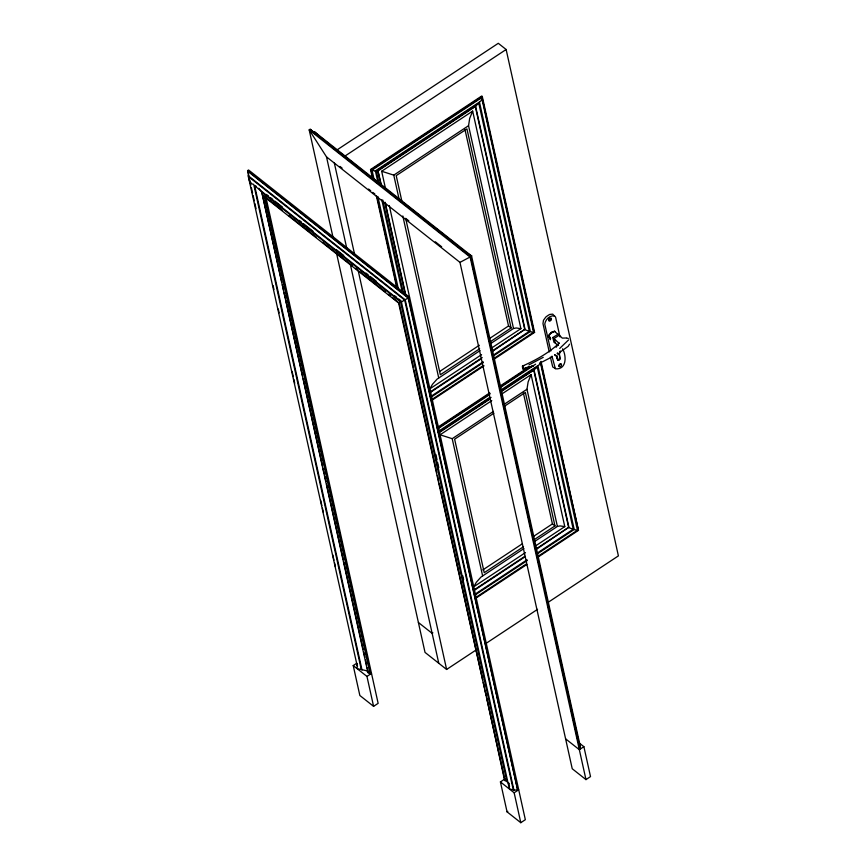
<?xml version="1.0" encoding="UTF-8"?>
<svg xmlns="http://www.w3.org/2000/svg" width="866" height="866" viewBox="0 0 866 866"><rect width="100%" height="100%" fill="white"/><g stroke="black" fill="none" stroke-linecap="round" stroke-linejoin="round"><path stroke-width="1.3" d="M528.845 367.368L533.478 365.972L523.107 368.927L522.501 366.069C535.686 360.213 548.957 352.917 559.339 343.023M561.255 364.997L561.265 364.651A1.407 0.888 -51.7 0 0 560.464 364.066L559.826 364.37A1.407 0.888 -51.7 0 0 559.046 365.69L559.631 366.513A1.407 0.888 -51.7 0 0 560.053 366.448M529.039 366.654L523.107 368.927L523.183 367.823M560.096 351.174L559.934 352.202A3.507 2.23 -51.7 0 1 559.393 353.36L559.837 358.73M490.069 343.986L513.506 328.485L468.549 125.7L469.697 118.371L472.663 111.097L520.899 328.647L491.693 347.959M535.069 541.196L557.39 526.431L526.972 389.245L528.13 381.928L531.096 374.642L564.784 526.604L535.578 545.905M549.845 337.946L549.141 337.101L549.39 334.806L551.112 332.501L553.839 331.938M560.334 351.26L559.187 354.183L560.15 358.838L559.544 359.769L557.715 359.953L556.091 355.536A3.507 2.23 -51.7 0 1 555.247 355.298L554.727 354.714M401.337 301.985L409.51 297.2L248.564 169.996L247.6 170.624L408.546 297.839L517.749 790.409L408.146 298.045L248.293 171.695L248.694 178.786L249.938 181.644L252.017 183.96L253.716 184.361L361.263 669.483L366.773 670.814L368.364 673.12L370.745 673.921L265.126 197.459L264.292 196.181L370.096 673.402M367.888 672.427L261.824 192.328L258.826 188.301M522.458 367.444L522.501 366.069L524.027 365.593M540.395 362.54L577.481 530.49L574.212 529.472L537.883 365.593L538.879 365.203L540.243 362.508M486.746 698.191L504.618 780.504L506.827 781.478L508.959 783.784M508.613 782.68L509.489 786.631L509.024 787.735L509.922 789.056L513.928 790.149L517.197 789.976M357.073 663.811L357.182 664.742M549.141 337.101L549.185 334.882L551.014 333.042L554.489 331.191L555.16 331.559M559.717 359.011L559.1 359.715M569.525 344.181L568.161 346.346L560.475 351.856M579.733 746.752L580.274 746.275L471.569 255.957L314.466 131.784L313.178 131.719L310.158 129.272L309.194 129.9L333.204 238.193M556.145 347.288L558.938 343.196L552.8 337.524L553.98 342.276L558.483 345.447M558.851 359.487L559.468 358.795M471.104 256L471.656 255.773L470.693 256.682L449.519 239.958M552.8 337.524L558.191 334.211L562.305 338.119L566.494 337.978M559.717 348.424L568.572 339.905M477.956 103.584L475.607 106.377L378.225 170.764L376.353 170.764L378.994 182.921M480.024 350.622L437.081 379.124L432.448 384.331L429.904 388.812L481.583 354.649M523.908 548.568L480.966 577.07L476.332 582.277L473.789 586.758L525.467 552.595M471.007 256.336L471.569 255.957L466.817 252.883M336.603 150.197L498.286 43.3L506.134 49.503L618.4 555.885L547.669 602.649M344.462 156.4L506.134 49.503M372.293 177.422L370.54 169.509L481.691 96.018L482.275 96.483L534.582 332.414L494.161 359.13M373.17 179.197L371.124 169.974L482.275 96.483M374.08 179.392L372.034 170.169L481.669 97.674L533.597 332.533L530.328 331.526L479.461 102.047L481.355 100.478L481.669 97.674M479.461 102.047L375.379 170.862L378.009 182.726M376.364 171.067L478.801 103.335L529.342 331.321L493.328 355.136M378.951 169.714L408.048 150.468M410.289 148.995L415.886 145.293M418.126 143.81L453.946 120.125M456.187 118.642L461.784 114.951M464.024 113.468L469.621 109.766M471.862 108.282L475.607 106.377L525.132 329.762L529.342 331.321M385.467 188.398L381.668 171.251L472.663 111.097M381.668 171.251L393.77 175.138L468.549 125.7M440.036 371.243L479.331 345.263M489.442 338.584L508.526 325.962L464.966 129.499M479.634 348.76L440.339 374.751L405.851 219.163M490.87 341.345L511.081 327.976L466.936 128.882L396.206 175.646L401.759 200.696M429.59 392.352L482.2 357.571M492.278 350.914L524.742 329.448L475.218 106.063M429.98 392.666L481.474 358.621M492.667 351.217L524.742 329.448M430.283 396.823L483.196 361.836M430.727 397.386L483.325 362.605M493.404 355.948L530.328 331.526M431.863 399.529L482.21 366.242M493.577 358.665L533.997 331.949L534.582 332.414M431.29 400.709L484.062 365.82M437.947 427.122L489.593 392.969M499.693 386.29L528.888 366.989M437.417 428.324L490.178 393.435M500.288 386.756L531.724 365.972M438.293 428.529L489.755 394.506M499.823 387.849L535.621 364.185M438.283 431.452L489.755 397.407M500.949 390.014L537.883 365.593M438.164 432.383L491.076 397.397M501.208 390.696L537.234 366.881L573.227 529.267L537.212 553.093M440.729 431.041L463.126 416.243M465.356 414.76L469.837 411.794M473.193 409.575L489.983 398.479M502.302 390.339L516.85 380.715M520.206 378.496L534.041 369.923L569.016 527.708L573.227 529.267M438.889 432.827L490.383 398.793M500.451 392.125L534.041 369.923L537.234 366.881M491.769 400.633L440.101 434.797L452.204 438.694L482.611 575.868M501.879 393.954L531.096 374.642M452.204 438.694L493.49 411.382M504.651 404.011L526.972 389.245M493.923 413.212L454.628 439.192L484.224 572.697L523.519 546.717M504.034 406.533L525.359 392.428L554.965 525.933L533.629 540.038M482.795 569.936L522.09 543.956M533.326 536.53L552.411 523.908L523.389 393.034M504.867 779.93L398.587 302.948L265.126 197.459L265.873 196.961L378.139 703.344L373.592 706.353L359.855 695.495L353.22 665.564L356.803 663.194M474.59 589.562L524.969 556.264M536.162 548.86L568.626 527.394L533.64 369.609M473.864 590.612L525.359 556.567M536.552 549.174L568.626 527.394M475.293 594.022L527.08 559.782M474.611 595.332L527.21 560.551M537.288 553.894L574.212 529.472M475.748 597.486L526.236 564.037M538.403 556.059L577.557 530.165M476.3 597.908L526.82 564.502M538.046 557.087L578.466 530.36L541.001 361.349M373.592 706.353L366.957 676.422L371.503 673.423M432.881 632.84L432.134 633.338L418.397 622.481M336.419 252.72L425.022 652.401L446.618 669.461L475.813 650.16M485.913 643.481L537.559 609.339M389.278 205.534L525.337 819.691L520.791 822.7L507.054 811.843L500.418 781.922L504.965 778.913M520.791 822.7L514.155 792.78L518.702 789.77M578.596 742.498L583.879 746.676L579.332 749.685L565.595 738.828M507.054 811.843L507.812 811.345M585.968 779.606L470.13 257.115L309.194 129.9L326.504 156.876L459.965 262.366L572.231 768.748L585.968 779.606L590.515 776.596L583.879 746.676M558.862 359.877L558.689 359.975A1.331 0.844 -51.7 0 1 557.996 360.104L556.979 355.655L555.658 355.547M543.253 357.344L528.942 364.889M459.965 262.366L471.093 256.477L310.158 129.272M470.693 256.682L580.296 749.047L579.733 747.12M398.587 302.948L399.074 302.699L413.385 367.303M551.014 333.042L554.489 331.191L557.975 334.471M401.478 301.455L398.75 302.948L392.699 297.666M542.127 361.988L552.4 356.738M513.928 790.149L405.223 299.82L248.12 175.646L357.182 665.792M513.506 328.485L516.168 327.976L520.899 328.647M557.39 526.431L560.053 525.922L564.784 526.604M558.895 335.413L554.208 338.444L555.117 342.546M553.222 332.057L551.112 332.501M361.263 669.483L357.972 668.953L357.063 667.632M560.183 366.74L558.797 366.35L559.479 364.348L560.832 363.709L561.59 364.911M375.303 171.176L372.034 170.169M554.944 368.212L552.735 367L550.397 357.106M557.423 359.769L558.05 359.91M314.466 131.784L319.143 135.886M362.031 670.078L254.68 185.865L256.271 186.244M567.046 338.108L568.323 338.476M554.846 355.006L555.463 355.287M549.834 337.924L550.679 338.498M377.825 170.45L381.43 185.216M370.54 169.509L371.124 169.974M315.365 133.169L327.012 142.381M339.721 152.427L355.612 164.984M357.723 166.662L359.845 168.329M361.966 170.007L364.077 171.684M371.492 177.541L384.201 187.586M386.323 189.264L388.444 190.931M390.555 192.609L392.677 194.287M403.264 202.655L421.277 216.879M423.387 218.557L425.509 220.235M432.924 226.091L455.159 243.671M310.84 130.344L317.194 135.356M320.366 137.867L322.488 139.545M325.659 142.056L350.016 161.303M358.481 167.993L371.178 178.039M373.3 179.706L380.715 185.562M382.826 187.24L384.948 188.907M389.18 192.263L408.232 207.32M411.415 209.832L413.526 211.499M415.648 213.177L417.758 214.855M420.941 217.355L441.054 233.257M339.97 166.424L342.092 168.101M368.57 189.026L370.691 190.704M372.802 192.382L374.924 194.049M405.645 218.329L408.817 220.841M435.295 241.776L441.66 246.799M508.526 325.962L511.081 327.976M249.018 177.043L404.703 300.091L513.224 789.586M266.425 194.406L268.536 196.084M270.657 197.751L272.779 199.429M274.89 201.107L282.305 206.963M299.246 220.354L301.357 222.021M303.479 223.699L313.005 231.233M336.3 249.635L343.715 255.492M365.939 273.071L368.061 274.739M370.183 276.416L376.537 281.439M394.528 295.663L396.65 297.341M398.761 299.008L400.882 300.686M254.68 185.865L401.38 301.812L508.721 786.036L509.489 786.631M261.824 192.328L400.525 301.953L506.827 781.478M273.288 202.828L275.41 204.495M277.531 206.173L279.642 207.851M301.888 225.431L304.009 227.098M306.131 228.776L308.242 230.453M338.963 254.734L342.135 257.245M368.624 278.17L370.735 279.848M372.856 281.526L374.978 283.193M264.292 196.181L282.338 210.438M288.703 215.472L316.296 237.273M322.661 242.307L352.375 265.797M355.558 268.308L357.68 269.986M359.801 271.664L385.273 291.799M388.455 294.31L390.577 295.988M578.466 530.36L554.749 425.585M552.411 523.908L554.965 525.933M580.274 746.275L579.138 743.299M356.824 665.965L357.528 666.528M353.22 665.564L366.957 676.422M500.418 781.922L514.155 792.78M263.405 195.965L261.651 193.237M557.791 352.819L557.975 354.216L557.607 353.707A2.23 1.418 -51.7 0 1 557.109 353.274M522.588 368.256L523.107 368.927M248.293 171.695L247.6 170.624L250.826 185.151M554.413 316.09L552.757 314.142L549.758 314.434A16.595 10.544 -51.7 0 0 545.807 317.053L543.458 320.29L542.982 323.646L549.25 351.964M556.611 356.413L557.152 358.654M550.819 351.011L544.757 324.09C545.331 319.651 549.921 314.856 554.63 315.971L555.582 317.118L559.966 336.928M551.978 356.132L555.377 368.829C566.721 369.836 566.656 356.099 562.597 348.803M481.983 97.338L486.66 118.426M487.244 121.056L488.413 126.328M488.998 128.969L533.705 330.628M540.698 362.205L554.164 422.944M471.569 260.644L472.739 265.916M473.323 268.557L474.492 273.829M480.338 300.21L488.24 335.813M488.825 338.454L489.994 343.726M490.578 346.368L491.747 351.639M492.332 354.281L493.501 359.552M502.854 401.759L507.238 421.547M507.822 424.178L513.386 449.238M513.971 451.879L515.14 457.151M515.725 459.792L516.894 465.064M517.478 467.705L518.647 472.977M519.232 475.618L520.401 480.89M525.37 503.308L532.384 534.961M532.969 537.602L534.138 542.874M534.723 545.515L535.892 550.787M536.476 553.428L537.645 558.7M538.23 561.341L539.399 566.613M547.886 604.869L559.284 656.298M559.869 658.939L561.038 664.211M561.623 666.852L562.792 672.124M563.376 674.766L564.545 680.037M571.268 710.369L578.293 742.021M578.878 744.663L579.462 747.304M393.77 175.138L399.323 200.165M402.82 215.959L438.726 377.922M385.218 202.298L405.894 295.598M378.117 171.771L381.029 184.913M385.11 203.304L405.505 295.284M382.794 200.057L403.534 293.628M381.809 199.873L402.279 292.199M435.847 454.434L437.016 459.716M437.601 462.347L438.77 467.618M462.725 575.717L463.602 579.668M377.879 196.517L398.328 288.757M376.97 196.333L397.429 288.595M376.385 195.868L396.834 288.129M413.97 369.934L436.767 472.76M437.352 475.402L438.521 480.673M439.105 483.315L440.274 488.586M440.859 491.217L459.272 574.277M459.857 576.908L482.654 679.734M483.239 682.376L484.408 687.647M484.992 690.278L486.162 695.56M334.352 163.079L354.822 255.394M358.329 271.22L446.618 669.461M326.504 156.876L346.985 249.267M350.481 265.007L438.77 663.259M262.409 194.969L281.742 282.154M282.327 284.795L283.496 290.078M284.08 292.719L285.25 298.001M285.834 300.643L302.526 375.941M303.122 378.583L322.444 465.778M323.029 468.419L324.198 473.702M324.793 476.343L325.962 481.626M326.547 484.267L343.239 559.566M343.824 562.207L363.157 649.392M363.742 652.033L364.911 657.316M365.495 659.957L366.664 665.25M367.249 667.892L368.137 671.854M251.411 187.792L252.58 193.075M253.11 195.51L254.279 200.782M254.864 203.423L256.033 208.706M273.071 285.52L273.948 289.482M278.267 308.978L279.144 312.929M292.102 371.352L293.271 376.634M293.855 379.276L294.732 383.237M320.68 500.288L321.849 505.56M322.433 508.201L323.31 512.163M332.793 554.911L333.962 560.194M334.557 562.835L335.434 566.797M549.304 336.831L550.397 339.699L549.185 334.882M551.133 318.948A1.407 0.888 -51.7 0 0 551.003 318.591L549.683 318.656L548.903 319.976A1.407 0.888 -51.7 0 0 549.499 320.799M550.884 319.879A1.407 0.888 -51.7 0 1 550.137 320.637M561.287 365.679A1.873 1.191 -51.7 0 1 560.854 366.242M551.458 319.056L550.462 320.756L548.665 320.637A1.808 1.147 -51.7 0 1 549.607 318.407L551.047 318.082L551.458 319.056"/></g></svg>
